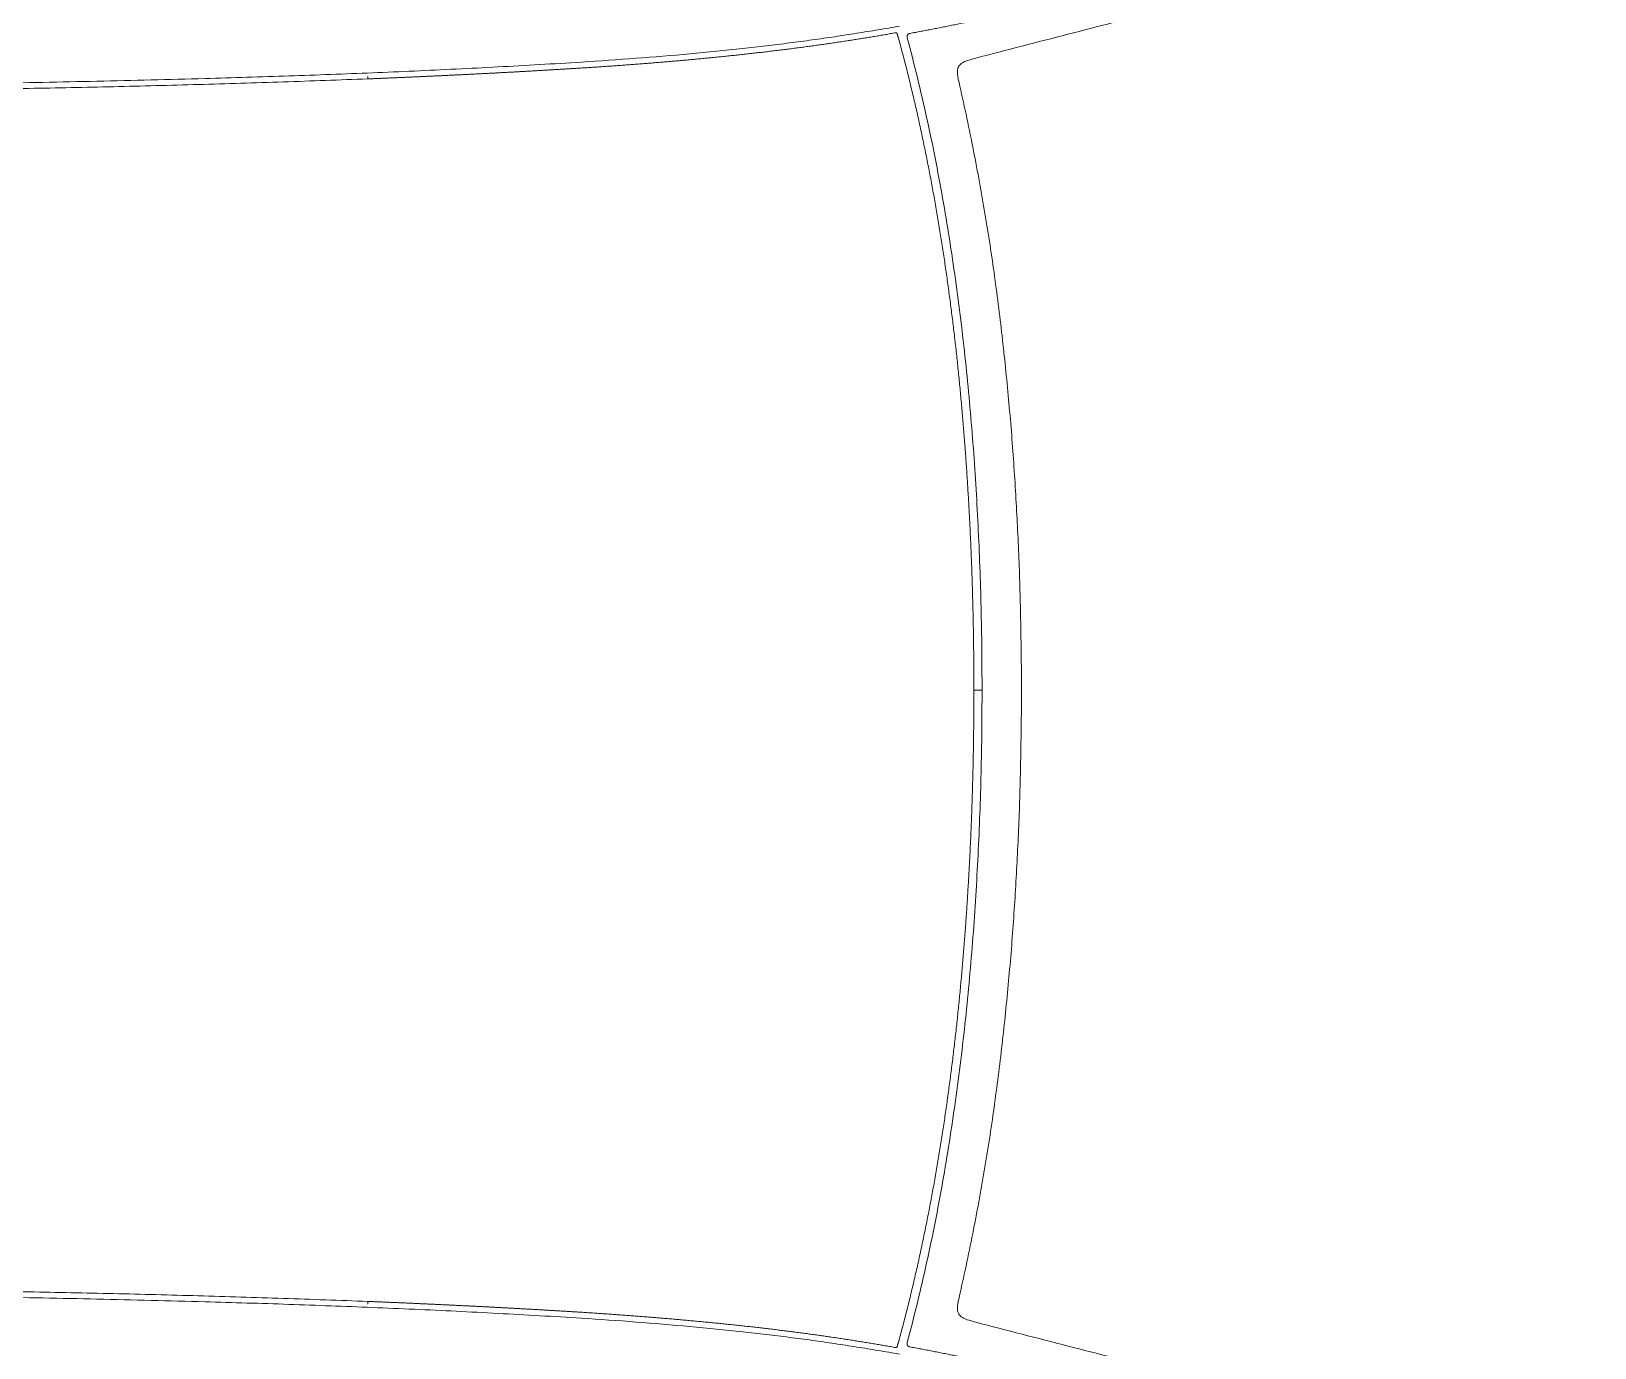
# Model space of a CAD drawing. Header units: metres. Extents: x -13933 to 152404, y -7861 to 21912.
# Drawn here: x 113278.2 to 113407.5, y 225.5 to 334.4 of the extents above; entities that cross this region are included whole.
import ezdxf
from ezdxf.xclip import XClip

# ---------------------------------------------------------------- set-up
doc = ezdxf.new("R2010")
doc.units = ezdxf.units.M
doc.header["$LTSCALE"] = 100
doc.header["$MEASUREMENT"] = 0
doc.header["$XCLIPFRAME"] = 0
doc.layers.get('0').update_dxf_attribs({"color": 9, "lineweight": 9})
doc.layers.add('04', color=9, linetype='Continuous', lineweight=9)

# ---------------------------------------------------------------- blocks, each defined once
blk = doc.blocks.new('p-araba-polo')
at = {"extrusion": (0, 0, -1)}
for p, q in [((1.7726, 0.5433), (1.7726, 0.5433)), ((1.7128, 0), (1.7144, 0))]:
    blk.add_line(p, q, dxfattribs=at)
for p, q in [((1.7128, 0), (1.7144, 0)), ((1.7726, -0.5433), (1.7726, -0.5433))]:
    blk.add_line(p, q)
for points, degree, knots in [([(1.2061, 0.646), (1.2178, 0.6436), (1.2414, 0.6388), (1.2769, 0.6313), (1.3126, 0.6234), (1.3484, 0.6153), (1.3843, 0.6069), (1.4204, 0.5983), (1.4567, 0.5894), (1.4933, 0.5804), (1.53, 0.5712), (1.567, 0.5618), (1.6042, 0.5523), (1.6418, 0.5426), (1.6796, 0.5329), (1.7052, 0.5262), (1.7179, 0.5229)], 3, [0, 0, 0, 0, 0.071429, 0.142858, 0.214287, 0.285715, 0.357144, 0.428573, 0.500002, 0.571431, 0.642859, 0.714288, 0.785716, 0.857144, 0.928573, 1, 1, 1, 1]), ([(1.7748, 0.5406), (1.7748, 0.5409), (1.7747, 0.5416), (1.7742, 0.5424), (1.7735, 0.5431), (1.7729, 0.5432), (1.7726, 0.5433)], 3, [0, 0, 0, 0, 0.250001, 0.500007, 0.750005, 1, 1, 1, 1]), ([(1.7811, 0.5493), (1.7869, 0.5483), (1.7986, 0.5463), (1.8165, 0.5434), (1.8347, 0.5406), (1.8532, 0.5379), (1.8721, 0.5354), (1.8913, 0.533), (1.9187, 0.5299), (1.9546, 0.5264), (1.9991, 0.5226), (2.0291, 0.5206), (2.0442, 0.5196)], 3, [0, 0, 0, 0, 0.068934, 0.138708, 0.209326, 0.28079, 0.353094, 0.426221, 0.500139, 0.664458, 0.831511, 1, 1, 1, 1]), ([(1.7832, 0.5436), (1.7831, 0.5434), (1.7829, 0.5429), (1.7827, 0.5424), (1.7827, 0.5422)], 3, [0, 0, 0, 0, 0.483515, 1, 1, 1, 1]), ([(1.7842, 0.5439), (1.784, 0.5439), (1.7836, 0.544), (1.7833, 0.5437), (1.7832, 0.5436)], 3, [0, 0, 0, 0, 0.530721, 1, 1, 1, 1]), ([(1.7843, 0.5441), (1.7843, 0.5441), (1.7843, 0.5441), (1.7843, 0.5441), (1.7843, 0.5441), (1.7843, 0.5441), (1.7843, 0.5441)], 3, [0, 0, 0, 0, 1, 1, 1, 1, 1, 1, 1]), ([(1.7128, 0), (1.7128, 0.0114), (1.7129, 0.0341), (1.7135, 0.0682), (1.7145, 0.1023), (1.716, 0.1363), (1.7179, 0.1703), (1.7202, 0.2043), (1.7231, 0.2383), (1.7264, 0.2722), (1.7302, 0.3061), (1.7347, 0.3398), (1.7397, 0.3735), (1.7453, 0.4071), (1.7515, 0.4405), (1.7585, 0.4738), (1.7661, 0.5069), (1.7718, 0.5288), (1.7747, 0.5398)], 3, [0, 0, 0, 0, 0.0625, 0.125001, 0.187501, 0.250001, 0.312502, 0.375002, 0.437502, 0.500002, 0.562502, 0.625002, 0.687502, 0.750002, 0.812502, 0.875001, 0.937501, 1, 1, 1, 1]), ([(1.7747, 0.5398), (1.7747, 0.5399), (1.7748, 0.5402), (1.7748, 0.5405), (1.7748, 0.5406)], 3, [0, 0, 0, 0, 0.499981, 1, 1, 1, 1]), ([(1.7179, 0.5229), (1.7195, 0.5224), (1.7226, 0.5216), (1.7271, 0.5202), (1.7308, 0.5181), (1.7331, 0.5145), (1.7333, 0.5099), (1.7324, 0.505), (1.7316, 0.5016), (1.7312, 0.4998)], 3, [0, 0, 0, 0, 0.155607, 0.308809, 0.443172, 0.561441, 0.688648, 0.838161, 1, 1, 1, 1]), ([(1.7312, 0.4998), (1.7316, 0.5016), (1.7324, 0.505), (1.7333, 0.5099), (1.7331, 0.5145), (1.7308, 0.5181), (1.7271, 0.5202), (1.7226, 0.5216), (1.7195, 0.5224), (1.7179, 0.5229)], 3, [0, 0, 0, 0, 0.161839, 0.311352, 0.438559, 0.556828, 0.691191, 0.844393, 1, 1, 1, 1]), ([(2.0442, 0.5196), (2.0557, 0.5189), (2.0787, 0.5175), (2.1132, 0.5156), (2.1477, 0.5138), (2.1823, 0.5122), (2.2169, 0.5107), (2.2515, 0.5094), (2.2861, 0.5081), (2.3208, 0.507), (2.3439, 0.5064), (2.3554, 0.506)], 3, [0, 0, 0, 0, 0.111111, 0.222222, 0.333333, 0.444444, 0.555555, 0.666666, 0.777777, 0.888889, 1, 1, 1, 1]), ([(2.9914, 0.4925), (2.9681, 0.4926), (2.9215, 0.4929), (2.8515, 0.4934), (2.7815, 0.494), (2.7115, 0.4947), (2.6414, 0.4956), (2.5713, 0.4966), (2.5012, 0.4978), (2.4311, 0.4992), (2.361, 0.501), (2.2908, 0.5031), (2.2441, 0.5049), (2.2208, 0.5057)], 3, [0, 0, 0, 0, 0.090909, 0.181819, 0.272729, 0.363638, 0.454547, 0.545456, 0.636366, 0.727274, 0.818182, 0.909092, 1, 1, 1, 1]), ([(2.3554, 0.506), (2.3703, 0.5056), (2.4001, 0.5048), (2.4448, 0.5038), (2.4895, 0.5028), (2.5342, 0.502), (2.5789, 0.5013), (2.6236, 0.5006), (2.6682, 0.5), (2.7129, 0.4995), (2.7575, 0.499), (2.8022, 0.4986), (2.8468, 0.4982), (2.8914, 0.4978), (2.936, 0.4975), (2.9805, 0.4972), (3.0251, 0.4969), (3.0696, 0.4966), (3.0993, 0.4965), (3.1141, 0.4964)], 3, [0, 0, 0, 0, 0.058823, 0.117647, 0.17647, 0.235294, 0.294117, 0.352941, 0.411764, 0.470588, 0.529411, 0.588235, 0.647058, 0.705882, 0.764706, 0.823529, 0.882353, 0.941176, 1, 1, 1, 1]), ([(1.7198, 0.4462), (1.7216, 0.4552), (1.7252, 0.4731), (1.7292, 0.4909), (1.7312, 0.4998)], 3, [0, 0, 0, 0, 0.5006, 1, 1, 1, 1]), ([(1.7312, 0.4998), (1.7292, 0.4909), (1.7252, 0.4731), (1.7216, 0.4552), (1.7198, 0.4462)], 3, [0, 0, 0, 0, 0.4994, 1, 1, 1, 1]), ([(1.7198, 0.4462), (1.7181, 0.4376), (1.7148, 0.4203), (1.7103, 0.3943), (1.7061, 0.3683), (1.7024, 0.3422), (1.6989, 0.316), (1.6958, 0.2898), (1.693, 0.2636), (1.6905, 0.2373), (1.6882, 0.211), (1.6863, 0.1847), (1.6847, 0.1584), (1.6833, 0.132), (1.6821, 0.1056), (1.6813, 0.0792), (1.6807, 0.0528), (1.6803, 0.0264), (1.6802, 0.0088), (1.6802, 0)], 3, [0, 0, 0, 0, 0.058823, 0.117647, 0.17647, 0.235293, 0.294117, 0.35294, 0.411764, 0.470587, 0.529411, 0.588235, 0.647058, 0.705882, 0.764705, 0.823529, 0.882353, 0.941176, 1, 1, 1, 1]), ([(1.7198, -0.4462), (1.7181, -0.4376), (1.7148, -0.4203), (1.7103, -0.3943), (1.7061, -0.3683), (1.7024, -0.3422), (1.6989, -0.316), (1.6958, -0.2898), (1.693, -0.2636), (1.6905, -0.2373), (1.6882, -0.211), (1.6863, -0.1847), (1.6847, -0.1583), (1.6833, -0.132), (1.6821, -0.1056), (1.6813, -0.0792), (1.6807, -0.0528), (1.6803, -0.0264), (1.6802, -0.0088), (1.6802, 0)], 3, [0, 0, 0, 0, 0.058823, 0.117647, 0.17647, 0.235293, 0.294117, 0.35294, 0.411764, 0.470587, 0.529411, 0.588235, 0.647058, 0.705882, 0.764705, 0.823529, 0.882353, 0.941176, 1, 1, 1, 1]), ([(1.7128, 0), (1.7128, -0.0114), (1.7129, -0.0341), (1.7135, -0.0682), (1.7145, -0.1022), (1.716, -0.1363), (1.7179, -0.1703), (1.7202, -0.2043), (1.7231, -0.2383), (1.7264, -0.2722), (1.7302, -0.3061), (1.7347, -0.3398), (1.7397, -0.3735), (1.7453, -0.4071), (1.7515, -0.4405), (1.7585, -0.4738), (1.7661, -0.5069), (1.7718, -0.5288), (1.7747, -0.5398)], 3, [0, 0, 0, 0, 0.0625, 0.125001, 0.187501, 0.250001, 0.312502, 0.375002, 0.437502, 0.500002, 0.562502, 0.625002, 0.687502, 0.750002, 0.812502, 0.875001, 0.937501, 1, 1, 1, 1]), ([(1.7165, 0), (1.7165, 0), (1.7165, 0), (1.7165, 0), (1.7165, 0), (1.7165, 0), (1.7165, 0), (1.7165, 0), (1.7165, 0), (1.7165, 0), (1.7165, 0)], 5, [0, 0, 0, 0, 0, 0, 1, 1, 1, 1, 1, 1.000001, 1.000001, 1.000001, 1.000001, 1.000001, 1.000001]), ([(1.7165, 0), (1.7165, 0), (1.7165, 0), (1.7165, 0), (1.7165, 0), (1.7165, 0), (1.7165, 0)], 3, [0, 0, 0, 0, 1, 1, 1, 1.000001, 1.000001, 1.000001, 1.000001]), ([(1.7165, 0), (1.7165, 0), (1.7165, 0), (1.7165, 0), (1.7165, 0), (1.7165, 0), (1.7165, 0), (1.7165, 0), (1.7165, 0), (1.7165, 0), (1.7165, 0)], 5, [0, 0, 0, 0, 0, 0, 1, 1, 1, 1, 1, 1.000001, 1.000001, 1.000001, 1.000001, 1.000001, 1.000001]), ([(1.7165, 0), (1.7165, 0), (1.7165, 0), (1.7165, 0), (1.7165, 0), (1.7165, 0), (1.7165, 0)], 3, [0, 0, 0, 0, 1, 1, 1, 1.000001, 1.000001, 1.000001, 1.000001]), ([(1.7178, 0), (1.7178, 0), (1.7178, 0), (1.7178, 0), (1.7178, 0), (1.7178, 0), (1.7178, 0), (1.7178, 0), (1.7178, 0), (1.7178, 0), (1.7178, 0)], 5, [0, 0, 0, 0, 0, 0, 1, 1, 1, 1, 1, 1.000001, 1.000001, 1.000001, 1.000001, 1.000001, 1.000001]), ([(1.7178, 0), (1.7178, 0), (1.7178, 0), (1.7178, 0), (1.7178, 0), (1.7178, 0), (1.7178, 0), (1.7178, 0), (1.7178, 0), (1.7178, 0), (1.7178, 0)], 5, [0, 0, 0, 0, 0, 0, 1, 1, 1, 1, 1, 1.000001, 1.000001, 1.000001, 1.000001, 1.000001, 1.000001]), ([(1.7198, -0.4462), (1.7216, -0.4552), (1.7252, -0.4731), (1.7292, -0.4909), (1.7312, -0.4998)], 3, [0, 0, 0, 0, 0.5006, 1, 1, 1, 1]), ([(1.7312, -0.4998), (1.7292, -0.4909), (1.7252, -0.4731), (1.7216, -0.4552), (1.7198, -0.4462)], 3, [0, 0, 0, 0, 0.4994, 1, 1, 1, 1]), ([(1.7179, -0.5229), (1.7195, -0.5224), (1.7226, -0.5216), (1.7271, -0.5202), (1.7308, -0.5181), (1.7331, -0.5145), (1.7333, -0.5099), (1.7324, -0.505), (1.7316, -0.5016), (1.7312, -0.4998)], 3, [0, 0, 0, 0, 0.155607, 0.308809, 0.443172, 0.561441, 0.688648, 0.838161, 1, 1, 1, 1]), ([(1.7312, -0.4998), (1.7316, -0.5016), (1.7324, -0.505), (1.7333, -0.5099), (1.7331, -0.5145), (1.7308, -0.5181), (1.7271, -0.5202), (1.7226, -0.5216), (1.7195, -0.5224), (1.7179, -0.5229)], 3, [0, 0, 0, 0, 0.161839, 0.311352, 0.438559, 0.556828, 0.691191, 0.844393, 1, 1, 1, 1]), ([(2.9914, -0.4925), (2.9681, -0.4926), (2.9215, -0.4929), (2.8515, -0.4934), (2.7815, -0.494), (2.7115, -0.4947), (2.6414, -0.4956), (2.5713, -0.4966), (2.5012, -0.4978), (2.4311, -0.4992), (2.361, -0.501), (2.2908, -0.5031), (2.2441, -0.5049), (2.2208, -0.5057)], 3, [0, 0, 0, 0, 0.090909, 0.181819, 0.272729, 0.363638, 0.454547, 0.545456, 0.636366, 0.727274, 0.818182, 0.909092, 1, 1, 1, 1]), ([(2.3554, -0.506), (2.3703, -0.5056), (2.4001, -0.5048), (2.4448, -0.5038), (2.4895, -0.5028), (2.5342, -0.502), (2.5789, -0.5013), (2.6236, -0.5006), (2.6682, -0.5), (2.7129, -0.4995), (2.7575, -0.499), (2.8022, -0.4986), (2.8468, -0.4982), (2.8914, -0.4978), (2.936, -0.4975), (2.9805, -0.4972), (3.0251, -0.4969), (3.0696, -0.4966), (3.0993, -0.4965), (3.1141, -0.4964)], 3, [0, 0, 0, 0, 0.058823, 0.117647, 0.17647, 0.235294, 0.294117, 0.352941, 0.411764, 0.470588, 0.529411, 0.588235, 0.647058, 0.705882, 0.764706, 0.823529, 0.882353, 0.941176, 1, 1, 1, 1]), ([(2.0442, -0.5196), (2.0557, -0.5189), (2.0787, -0.5175), (2.1132, -0.5156), (2.1477, -0.5138), (2.1823, -0.5122), (2.2169, -0.5107), (2.2515, -0.5094), (2.2861, -0.5081), (2.3208, -0.507), (2.3439, -0.5064), (2.3554, -0.506)], 3, [0, 0, 0, 0, 0.111111, 0.222222, 0.333333, 0.444444, 0.555555, 0.666666, 0.777777, 0.888889, 1, 1, 1, 1]), ([(1.2061, -0.646), (1.2178, -0.6436), (1.2414, -0.6388), (1.2769, -0.6313), (1.3126, -0.6234), (1.3484, -0.6153), (1.3843, -0.6069), (1.4204, -0.5983), (1.4567, -0.5894), (1.4933, -0.5804), (1.53, -0.5712), (1.567, -0.5618), (1.6042, -0.5523), (1.6418, -0.5426), (1.6796, -0.5329), (1.7052, -0.5262), (1.7179, -0.5229)], 3, [0, 0, 0, 0, 0.071429, 0.142858, 0.214287, 0.285715, 0.357144, 0.428573, 0.500002, 0.571431, 0.642859, 0.714288, 0.785716, 0.857144, 0.928573, 1, 1, 1, 1]), ([(1.7811, -0.5493), (1.7869, -0.5483), (1.7986, -0.5463), (1.8165, -0.5434), (1.8347, -0.5406), (1.8532, -0.5379), (1.8721, -0.5354), (1.8913, -0.533), (1.9187, -0.5299), (1.9546, -0.5263), (1.9991, -0.5226), (2.0291, -0.5206), (2.0442, -0.5196)], 3, [0, 0, 0, 0, 0.068934, 0.138708, 0.209326, 0.28079, 0.353094, 0.426221, 0.500139, 0.664458, 0.831511, 1, 1, 1, 1]), ([(1.7748, -0.5406), (1.7748, -0.5409), (1.7747, -0.5416), (1.7742, -0.5424), (1.7735, -0.5431), (1.7729, -0.5432), (1.7726, -0.5433)], 3, [0, 0, 0, 0, 0.250001, 0.500007, 0.750005, 1, 1, 1, 1]), ([(1.7747, -0.5398), (1.7747, -0.5399), (1.7748, -0.5402), (1.7748, -0.5405), (1.7748, -0.5406)], 3, [0, 0, 0, 0, 0.499981, 1, 1, 1, 1]), ([(1.7832, -0.5436), (1.7831, -0.5434), (1.7829, -0.5429), (1.7827, -0.5424), (1.7827, -0.5422)], 3, [0, 0, 0, 0, 0.483515, 1, 1, 1, 1]), ([(1.7842, -0.5439), (1.784, -0.5439), (1.7836, -0.544), (1.7833, -0.5437), (1.7832, -0.5436)], 3, [0, 0, 0, 0, 0.530721, 1, 1, 1, 1]), ([(1.7843, -0.5441), (1.7843, -0.5441), (1.7843, -0.5441), (1.7843, -0.5441), (1.7843, -0.5441), (1.7843, -0.5441), (1.7843, -0.5441)], 3, [0, 0, 0, 0, 1, 1, 1, 1, 1, 1, 1])]:
    blk.add_open_spline(points, degree=degree, knots=knots)
for points, degree in [([(1.6292, 0.5746), (1.6467, 0.5703), (1.6643, 0.5661), (1.682, 0.562), (1.6998, 0.558), (1.7178, 0.554), (1.7359, 0.5503), (1.7542, 0.5467), (1.7726, 0.5433)], 8), ([(1.7748, 0.5406), (1.7748, 0.5411), (1.7747, 0.5416), (1.7745, 0.542), (1.7742, 0.5425), (1.7739, 0.5428), (1.7735, 0.5431), (1.7731, 0.5432), (1.7726, 0.5433)], 8), ([(1.7832, 0.5436), (1.7831, 0.5434), (1.783, 0.5432), (1.7829, 0.5429), (1.7828, 0.5427), (1.7827, 0.5424), (1.7827, 0.5422)], 6), ([(1.7842, 0.5439), (1.784, 0.5439), (1.7837, 0.544), (1.7835, 0.5439), (1.7834, 0.5438), (1.7832, 0.5436)], 5), ([(2.0471, 0.5145), (2.0087, 0.5169), (1.9704, 0.5198), (1.9323, 0.5231), (1.8945, 0.5271), (1.8569, 0.5318), (1.82, 0.5375), (1.7842, 0.5439)], 7), ([(1.7816, 0.5384), (1.7532, 0.4338), (1.735, 0.3261), (1.7248, 0.2176), (1.7195, 0.1088), (1.7195, 0)], 5), ([(1.7748, 0.5406), (1.7748, 0.5403), (1.7748, 0.5401), (1.7747, 0.5398)], 3), ([(1.7827, 0.5422), (1.7823, 0.5409), (1.782, 0.5396), (1.7816, 0.5384)], 3), ([(1.7827, 0.5422), (1.7825, 0.5414), (1.7823, 0.5406), (1.7821, 0.5399), (1.7818, 0.5391), (1.7816, 0.5384)], 5), ([(1.7776, 0.523), (1.7776, 0.523), (1.7776, 0.523), (1.7776, 0.523)], 3), ([(2.0471, 0.5145), (2.0718, 0.513), (2.0966, 0.5115), (2.1214, 0.5102), (2.1462, 0.509), (2.1711, 0.5078), (2.1959, 0.5067), (2.2208, 0.5057)], 7), ([(2.221, 0.5078), (2.2209, 0.5078), (2.2209, 0.5076), (2.2209, 0.5072), (2.2208, 0.5066), (2.2208, 0.5057)], 5), ([(2.2208, 0.5057), (2.2208, 0.5062), (2.2208, 0.5066), (2.2208, 0.507), (2.2209, 0.5073), (2.2209, 0.5075)], 5), ([(2.2208, 0.5067), (2.2208, 0.5067), (2.2208, 0.5067), (2.2208, 0.5067)], 3), ([(2.2208, 0.5067), (2.2208, 0.5067), (2.2208, 0.5067), (2.2208, 0.5067), (2.2208, 0.5067), (2.2208, 0.5067), (2.2208, 0.5067), (2.2208, 0.5067)], 7), ([(1.7144, 0), (1.7154, 0), (1.7162, 0), (1.7165, 0)], 3), ([(1.7144, 0), (1.7154, 0), (1.7162, 0), (1.7165, 0)], 3), ([(1.7195, 0), (1.718, 0), (1.7164, 0), (1.7157, 0), (1.7164, 0), (1.717, 0)], 5), ([(1.7195, 0), (1.718, 0), (1.7164, 0), (1.7157, 0), (1.7164, 0), (1.717, 0)], 5), ([(1.7165, 0), (1.7168, 0), (1.717, 0), (1.7173, 0), (1.7176, 0), (1.7178, 0)], 5), ([(1.7165, 0), (1.7168, 0), (1.717, 0), (1.7173, 0), (1.7176, 0), (1.7178, 0)], 5), ([(1.7816, -0.5384), (1.7532, -0.4338), (1.735, -0.3261), (1.7248, -0.2176), (1.7195, -0.1088), (1.7195, 0)], 5), ([(2.0471, -0.5145), (2.0087, -0.5169), (1.9704, -0.5198), (1.9323, -0.5231), (1.8945, -0.5271), (1.8569, -0.5318), (1.82, -0.5375), (1.7842, -0.5439)], 7), ([(2.0471, -0.5145), (2.0718, -0.513), (2.0966, -0.5115), (2.1214, -0.5102), (2.1462, -0.509), (2.1711, -0.5078), (2.1959, -0.5067), (2.2208, -0.5057)], 7), ([(2.2208, -0.5057), (2.2208, -0.5062), (2.2208, -0.5066), (2.2208, -0.507), (2.2209, -0.5073), (2.2209, -0.5075)], 5), ([(2.221, -0.5078), (2.2209, -0.5078), (2.2209, -0.5076), (2.2209, -0.5072), (2.2208, -0.5065), (2.2208, -0.5057)], 5), ([(2.2208, -0.5067), (2.2208, -0.5067), (2.2208, -0.5067), (2.2208, -0.5067)], 3), ([(2.2208, -0.5067), (2.2208, -0.5067), (2.2208, -0.5067), (2.2208, -0.5067), (2.2208, -0.5067), (2.2208, -0.5067), (2.2208, -0.5067), (2.2208, -0.5067)], 7), ([(1.7776, -0.523), (1.7776, -0.523), (1.7776, -0.523), (1.7776, -0.523)], 3), ([(1.7748, -0.5406), (1.7748, -0.5411), (1.7747, -0.5416), (1.7745, -0.542), (1.7742, -0.5425), (1.7739, -0.5428), (1.7735, -0.5431), (1.7731, -0.5432), (1.7726, -0.5433)], 8), ([(1.7748, -0.5406), (1.7748, -0.5403), (1.7748, -0.5401), (1.7747, -0.5398)], 3), ([(1.7827, -0.5422), (1.7823, -0.5409), (1.782, -0.5396), (1.7816, -0.5384)], 3), ([(1.7827, -0.5422), (1.7825, -0.5414), (1.7823, -0.5406), (1.7821, -0.5399), (1.7818, -0.5391), (1.7816, -0.5384)], 5), ([(1.7832, -0.5436), (1.7831, -0.5434), (1.783, -0.5432), (1.7829, -0.5429), (1.7828, -0.5427), (1.7827, -0.5424), (1.7827, -0.5422)], 6), ([(1.6292, -0.5746), (1.6467, -0.5703), (1.6643, -0.5661), (1.682, -0.562), (1.6998, -0.558), (1.7178, -0.554), (1.7359, -0.5503), (1.7542, -0.5467), (1.7726, -0.5433)], 8), ([(1.7842, -0.5439), (1.784, -0.5439), (1.7837, -0.544), (1.7835, -0.5439), (1.7834, -0.5438), (1.7832, -0.5436)], 5)]:
    blk.add_open_spline(points, degree=degree)

msp = doc.modelspace()

# ---------------------------------------------------------------- block references
at = {"layer": '04'}
ref = msp.add_blockref('p-araba-polo', (113528.12, 279.92), dxfattribs=dict(at, xscale=100, yscale=100, zscale=100, rotation=179.9999999998917))
XClip(ref).set_block_clipping_path([(-0.0924763951, -0.9835002962), (4.0650970395, 0.9845199444)])

doc.saveas('drawing.dxf')
